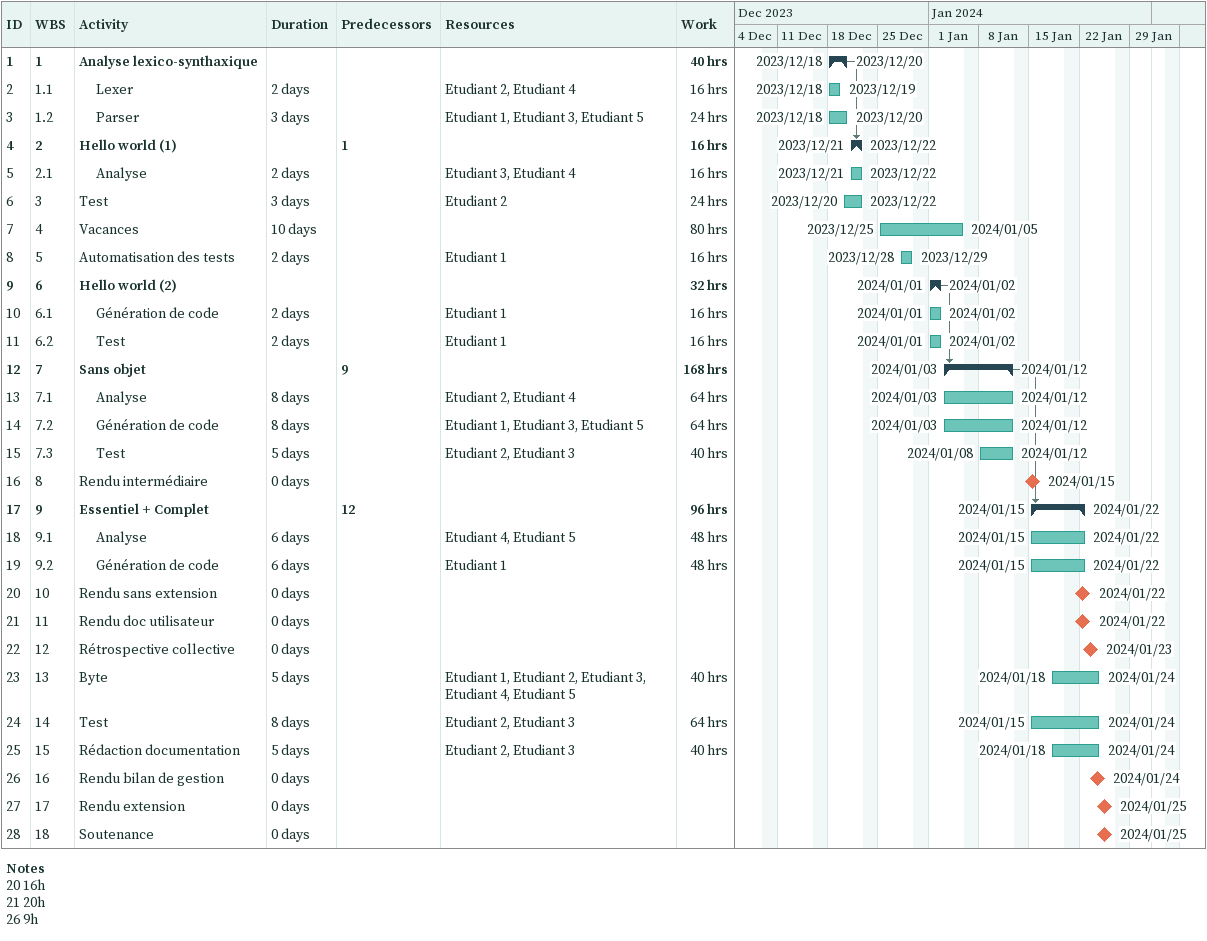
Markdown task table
| ID | WBS | Task | Duration | Start | Finish | Predecessors | Resources | Work (h) |
|---|---|---|---|---|---|---|---|---|
| 1 | 1 | **Analyse lexico-synthaxique** |  | 2023-12-18 | 2023-12-20 |  |  | 40 |
| 2 | 1.1 | Lexer | 2d | 2023-12-18 | 2023-12-19 |  | Etudiant 2, Etudiant 4 | 16 |
| 3 | 1.2 | Parser | 3d | 2023-12-18 | 2023-12-20 |  | Etudiant 1, Etudiant 3, Etudiant 5 | 24 |
| 4 | 2 | **Hello world (1)** |  | 2023-12-21 | 2023-12-22 | 1 |  | 16 |
| 5 | 2.1 | Analyse | 2d | 2023-12-21 | 2023-12-22 |  | Etudiant 3, Etudiant 4 | 16 |
| 6 | 3 | Test | 3d | 2023-12-20 | 2023-12-22 |  | Etudiant 2 | 24 |
| 7 | 4 | Vacances | 10d | 2023-12-25 | 2024-01-05 |  |  | 80 |
| 8 | 5 | Automatisation des tests | 2d | 2023-12-28 | 2023-12-29 |  | Etudiant 1 | 16 |
| 9 | 6 | **Hello world (2)** |  | 2024-01-01 | 2024-01-02 |  |  | 32 |
| 10 | 6.1 | Génération de code | 2d | 2024-01-01 | 2024-01-02 |  | Etudiant 1 | 16 |
| 11 | 6.2 | Test | 2d | 2024-01-01 | 2024-01-02 |  | Etudiant 1 | 16 |
| 12 | 7 | **Sans objet** |  | 2024-01-03 | 2024-01-12 | 9 |  | 168 |
| 13 | 7.1 | Analyse | 8d | 2024-01-03 | 2024-01-12 |  | Etudiant 2, Etudiant 4 | 64 |
| 14 | 7.2 | Génération de code | 8d | 2024-01-03 | 2024-01-12 |  | Etudiant 1, Etudiant 3, Etudiant 5 | 64 |
| 15 | 7.3 | Test | 5d | 2024-01-08 | 2024-01-12 |  | Etudiant 2, Etudiant 3 | 40 |
| 16 | 8 | Rendu intermédiaire | 0d | 2024-01-15 | 2024-01-15 |  |  |  |
| 17 | 9 | **Essentiel + Complet** |  | 2024-01-15 | 2024-01-22 | 12 |  | 96 |
| 18 | 9.1 | Analyse | 6d | 2024-01-15 | 2024-01-22 |  | Etudiant 4, Etudiant 5 | 48 |
| 19 | 9.2 | Génération de code | 6d | 2024-01-15 | 2024-01-22 |  | Etudiant 1 | 48 |
| 20 | 10 | Rendu sans extension | 0d | 2024-01-22 | 2024-01-22 |  |  |  |
| 21 | 11 | Rendu doc utilisateur | 0d | 2024-01-22 | 2024-01-22 |  |  |  |
| 22 | 12 | Rétrospective collective | 0d | 2024-01-23 | 2024-01-23 |  |  |  |
| 23 | 13 | Byte | 5d | 2024-01-18 | 2024-01-24 |  | Etudiant 1, Etudiant 2, Etudiant 3, Etudiant 4, Etudiant 5 | 40 |
| 24 | 14 | Test | 8d | 2024-01-15 | 2024-01-24 |  | Etudiant 2, Etudiant 3 | 64 |
| 25 | 15 | Rédaction documentation | 5d | 2024-01-18 | 2024-01-24 |  | Etudiant 2, Etudiant 3 | 40 |
| 26 | 16 | Rendu bilan de gestion | 0d | 2024-01-24 | 2024-01-24 |  |  |  |
| 27 | 17 | Rendu extension | 0d | 2024-01-25 | 2024-01-25 |  |  |  |
| 28 | 18 | Soutenance | 0d | 2024-01-25 | 2024-01-25 |  |  |  |

Notes
- 20: 16h
- 21: 20h
- 26: 9h
